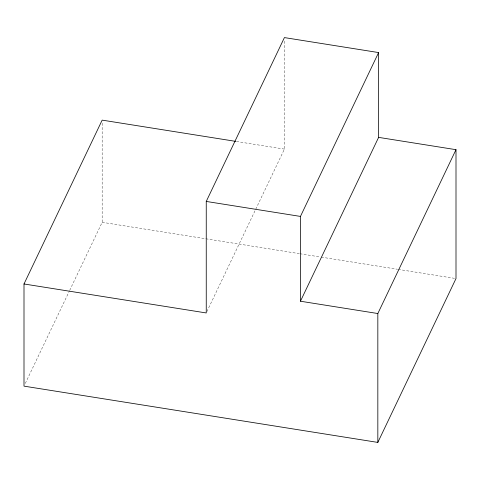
<?xml version="1.0" encoding="UTF-8"?>
<svg xmlns="http://www.w3.org/2000/svg" width="480" height="480" viewBox="0 0 480 480"><rect width="100%" height="100%" fill="white"/><g stroke="black" fill="none" stroke-linecap="round" stroke-linejoin="round"><path stroke-width="0.36" stroke-dasharray="2.4 1.8" d="M25.284 383.448L69.354 291.072M69.678 290.394L102.168 222.294L102.168 121.62M206.892 311.61L284.418 149.106L284.418 39.834M236.46 141.48L284.418 149.106M102.168 222.294L205.062 238.656M205.8 238.776L299.07 253.608M299.808 253.722L320.538 257.022M321.276 257.136L397.524 269.262M398.262 269.382L454.518 278.328"/><path stroke-width="0.72" d="M456 149.682L377.832 313.53L300.45 301.224L378.612 137.376L456 149.682L456 278.562L377.832 442.41L24 386.142L24 283.974L102.168 120.126L235.722 141.366M24 283.974L206.25 312.954L206.25 201.438L284.418 37.59L378.612 52.572L378.612 137.376M300.45 301.224L300.45 216.42L378.612 52.572M206.25 201.438L300.45 216.42M377.832 313.53L377.832 442.41"/></g></svg>
